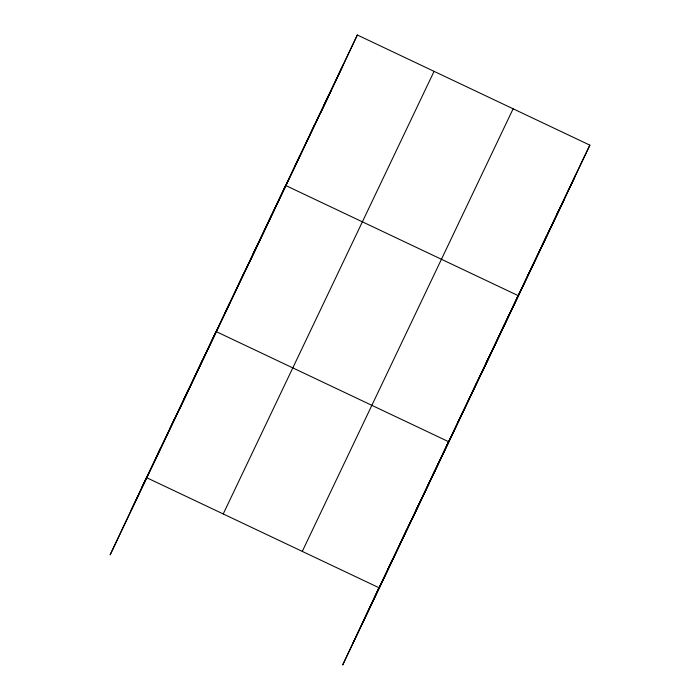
<?xml version="1.0" encoding="UTF-8"?>
<svg xmlns="http://www.w3.org/2000/svg" width="700" height="700" viewBox="0 0 700 700"><rect width="100%" height="100%" fill="white"/><g stroke="black" fill="none" stroke-linecap="round" stroke-linejoin="round"><path stroke-width="1.05" d="M155.636 458.526L160.405 448.394M169.549 429.319L174.317 419.178M183.47 400.102L188.239 389.97M197.383 370.895L202.151 360.754M179.716 408.791L216.072 331.546L448.595 441.691L412.239 518.945M225.216 312.471L229.985 302.33M239.129 283.255L243.898 273.123M253.05 254.047L257.819 243.906M266.963 224.831L271.731 214.699M249.296 262.736L285.652 185.482L518.175 295.627L481.819 372.881M295.216 165.524L299.985 155.391M309.558 135.433L314.326 125.291M323.89 105.332L328.659 95.191M338.231 75.233L343 65.1M320.985 112.254L357.341 35L589.864 145.145L342.659 665L379.015 587.746L146.484 477.601L110.136 554.855L331.406 90.108M388.159 568.671L392.928 558.539M402.071 539.464L406.849 529.322M415.993 510.248L420.761 500.115M429.905 481.04L434.674 470.899M457.739 422.616L462.508 412.475M471.66 393.409L476.429 383.267M485.573 364.192L490.341 354.051M499.485 334.985L504.262 324.844M527.739 275.669L532.516 265.536M542.08 245.578L546.849 235.436M556.421 215.477L561.19 205.336M570.754 185.377L575.523 175.245M141.715 487.742L357.341 35M131.294 509.889L342.142 67.288M223.221 513.949L434.07 71.348M302.277 551.399L513.126 108.797M374.246 597.887L589.864 145.145M363.825 620.034L574.674 177.433M353.08 642.854L563.938 200.252"/></g></svg>
